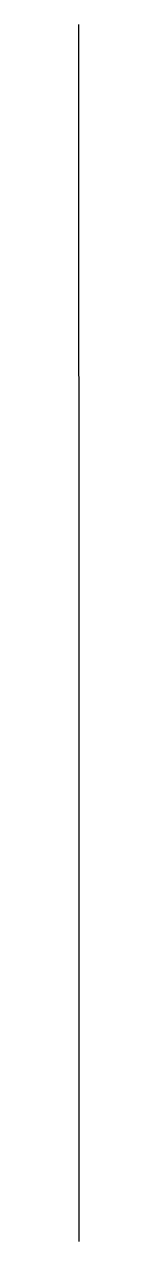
# Model space of a CAD drawing. Header units: metres. Extents: x 2 to 2, y 1 to 1.00000735.
import ezdxf

# ---------------------------------------------------------------- set-up
doc = ezdxf.new("R2010")
doc.units = ezdxf.units.M

# ---------------------------------------------------------------- blocks, each defined once
blk = doc.blocks.new('OVAL')
blk.add_ellipse((1, 1), major_axis=(1, 0), ratio=0.5, start_param=0, end_param=6.2832)

msp = doc.modelspace()

# ---------------------------------------------------------------- block references
msp.add_blockref('OVAL', (0, 0))

doc.saveas('drawing.dxf')
